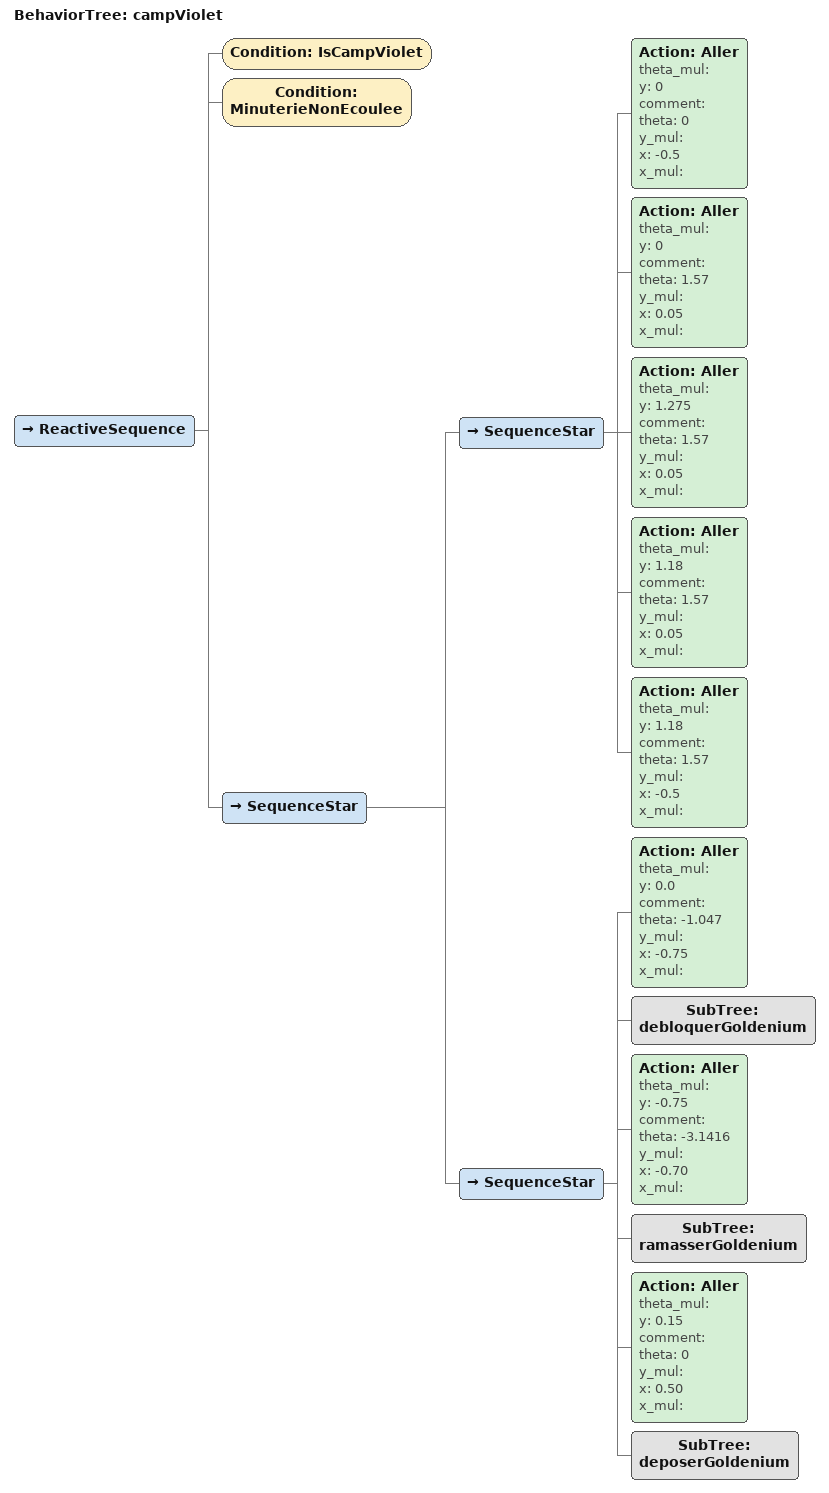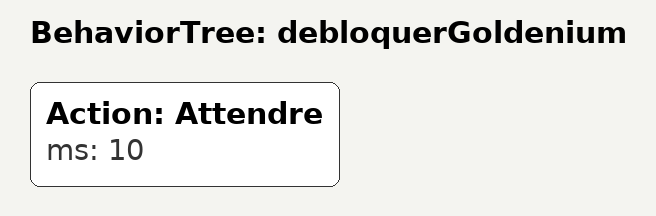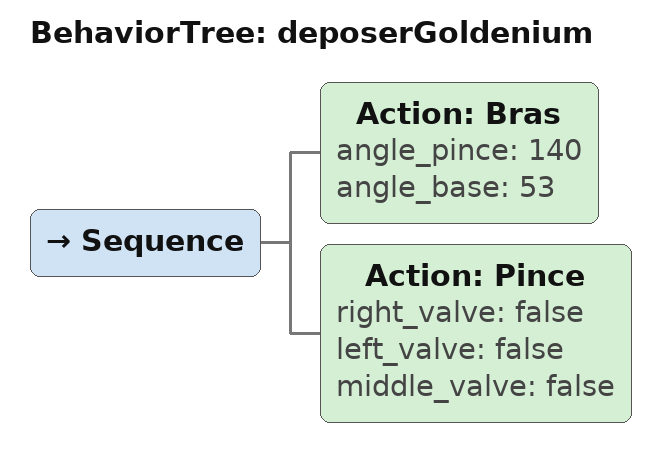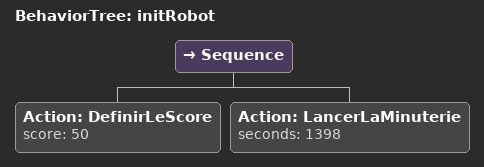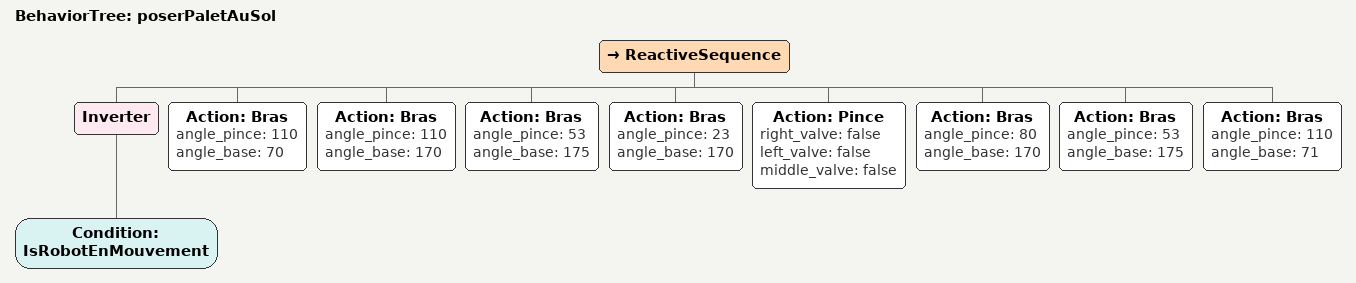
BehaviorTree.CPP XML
<BehaviorTree ID="campViolet">
    <ReactiveSequence>
        <Condition ID="IsCampViolet"/>
        <Condition ID="MinuterieNonEcoulee"/>
        <SequenceStar>
            <SequenceStar>
                <Action theta_mul="" y="0" ID="Aller" comment="" theta="0" y_mul="" x="-0.5" x_mul=""/>
                <Action theta_mul="" y="0" ID="Aller" comment="" theta="1.57" y_mul="" x="0.05" x_mul=""/>
                <Action theta_mul="" y="1.275" ID="Aller" comment="" theta="1.57" y_mul="" x="0.05" x_mul=""/>
                <Action theta_mul="" y="1.18" ID="Aller" comment="" theta="1.57" y_mul="" x="0.05" x_mul=""/>
                <Action theta_mul="" y="1.18" ID="Aller" comment="" theta="1.57" y_mul="" x="-0.5" x_mul=""/>
            </SequenceStar>
            <SequenceStar>
                <Action theta_mul="" y="0.0" ID="Aller" comment="" theta="-1.047" y_mul="" x="-0.75" x_mul=""/>
                <SubTree ID="debloquerGoldenium"/>
                <Action theta_mul="" y="-0.75" ID="Aller" comment="" theta="-3.1416" y_mul="" x="-0.70" x_mul=""/>
                <SubTree ID="ramasserGoldenium"/>
                <Action theta_mul="" y="0.15" ID="Aller" comment="" theta="0" y_mul="" x="0.50" x_mul=""/>
                <SubTree ID="deposerGoldenium"/>
            </SequenceStar>
        </SequenceStar>
    </ReactiveSequence>
</BehaviorTree>

<BehaviorTree ID="debloquerGoldenium">
    <Action ID="Attendre" ms="10"/>
</BehaviorTree>

<BehaviorTree ID="deposerGoldenium">
    <Sequence>
        <Action angle_pince="140" ID="Bras" angle_base="53"/>
        <Action ID="Pince" right_valve="false" left_valve="false" middle_valve="false"/>
    </Sequence>
</BehaviorTree>

<BehaviorTree ID="initRobot">
    <Sequence>
        <Action ID="DefinirLeScore" score="50"/>
        <Action seconds="1398" ID="LancerLaMinuterie"/>
    </Sequence>
</BehaviorTree>

<BehaviorTree ID="poserPaletAuSol">
    <ReactiveSequence>
        <Inverter>
            <Condition ID="IsRobotEnMouvement"/>
        </Inverter>
        <Action angle_pince="110" ID="Bras" angle_base="70"/>
        <Action angle_pince="110" ID="Bras" angle_base="170"/>
        <Action angle_pince="53" ID="Bras" angle_base="175"/>
        <Action angle_pince="23" ID="Bras" angle_base="170"/>
        <Action ID="Pince" right_valve="false" left_valve="false" middle_valve="false"/>
        <Action angle_pince="80" ID="Bras" angle_base="170"/>
        <Action angle_pince="53" ID="Bras" angle_base="175"/>
        <Action angle_pince="110" ID="Bras" angle_base="71"/>
    </ReactiveSequence>
</BehaviorTree>
